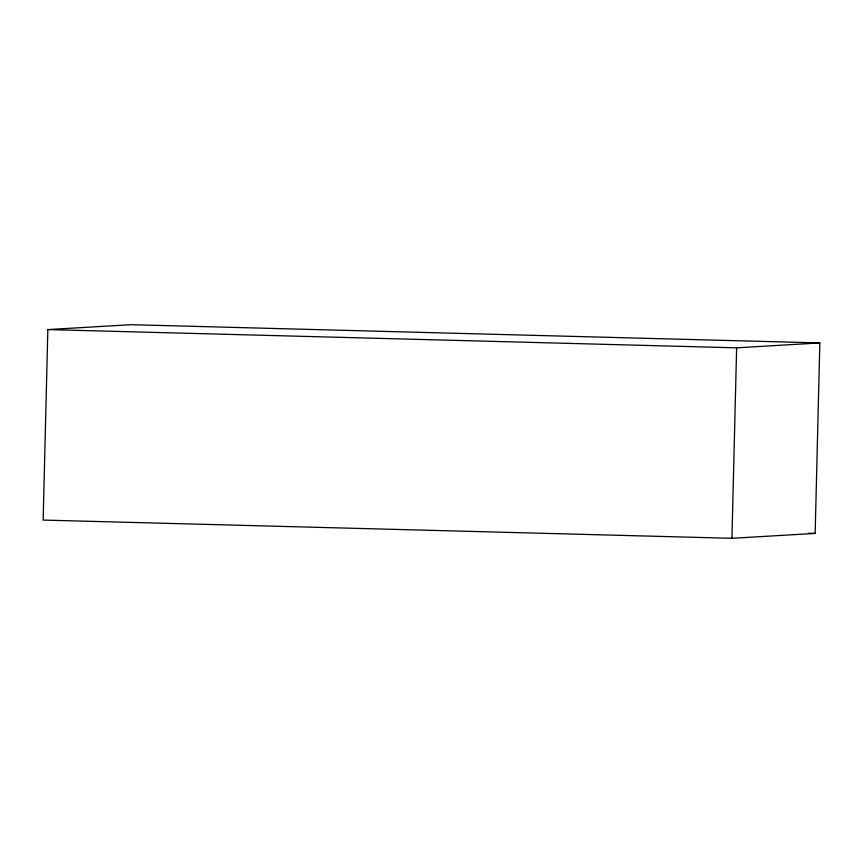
<?xml version="1.0" encoding="UTF-8"?>
<svg xmlns="http://www.w3.org/2000/svg" width="863" height="863" viewBox="0 0 863 863"><rect width="100%" height="100%" fill="white"/><g stroke="black" fill="none" stroke-linecap="round" stroke-linejoin="round"><path stroke-width="1.29" d="M47.843 329.59L43.15 520.076L731.932 538.307L815.157 533.41L819.85 342.924L131.068 324.693L47.843 329.59L736.624 347.832L819.85 342.924M731.932 538.307L736.624 347.832M808.426 533.226L815.157 533.41"/></g></svg>
